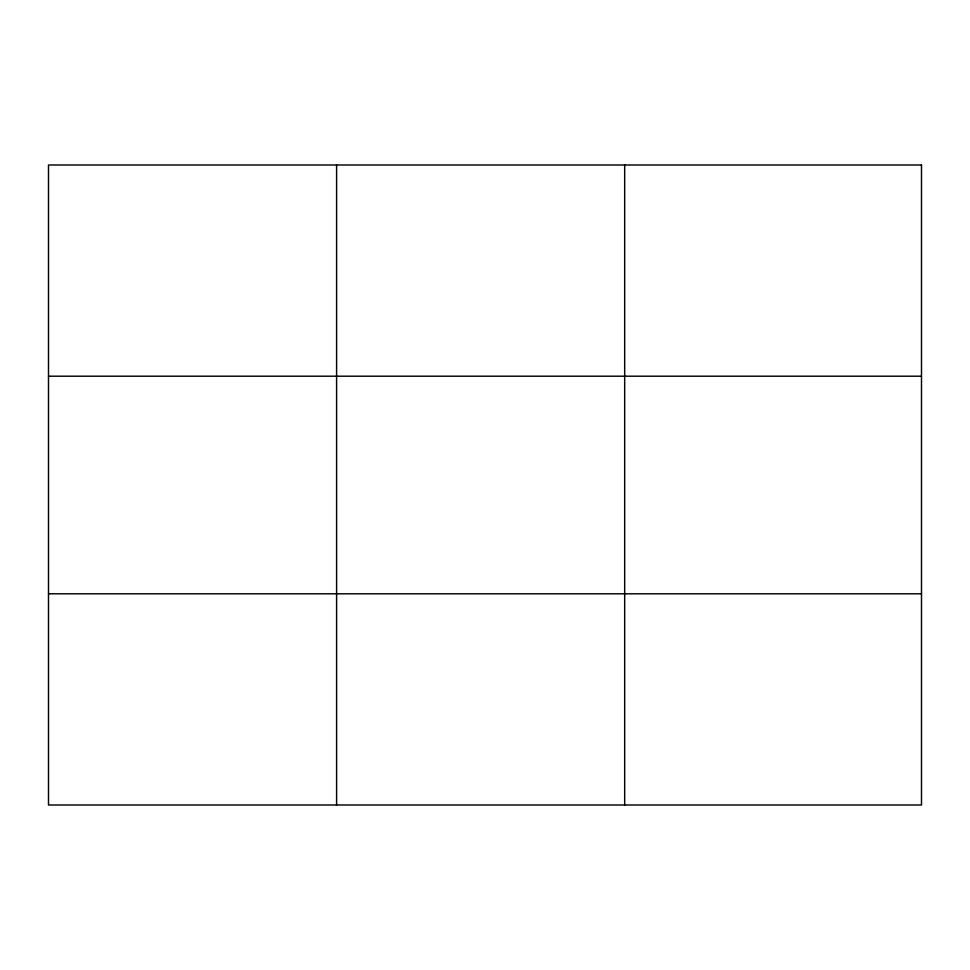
<?xml version="1.0" encoding="UTF-8"?>
<svg xmlns="http://www.w3.org/2000/svg" width="970" height="970" viewBox="0 0 970 970"><rect width="100%" height="100%" fill="white"/><g stroke="black" fill="none" stroke-linecap="round" stroke-linejoin="round"><path stroke-width="1.45" d="M336.59 805.003L336.59 164.997M624.68 805.003L624.68 164.997M48.5 376.202L921.5 376.202M48.5 593.798L921.5 593.798M921.5 164.997L921.5 805.003L48.5 805.003L48.5 164.997L921.5 164.997"/></g></svg>
